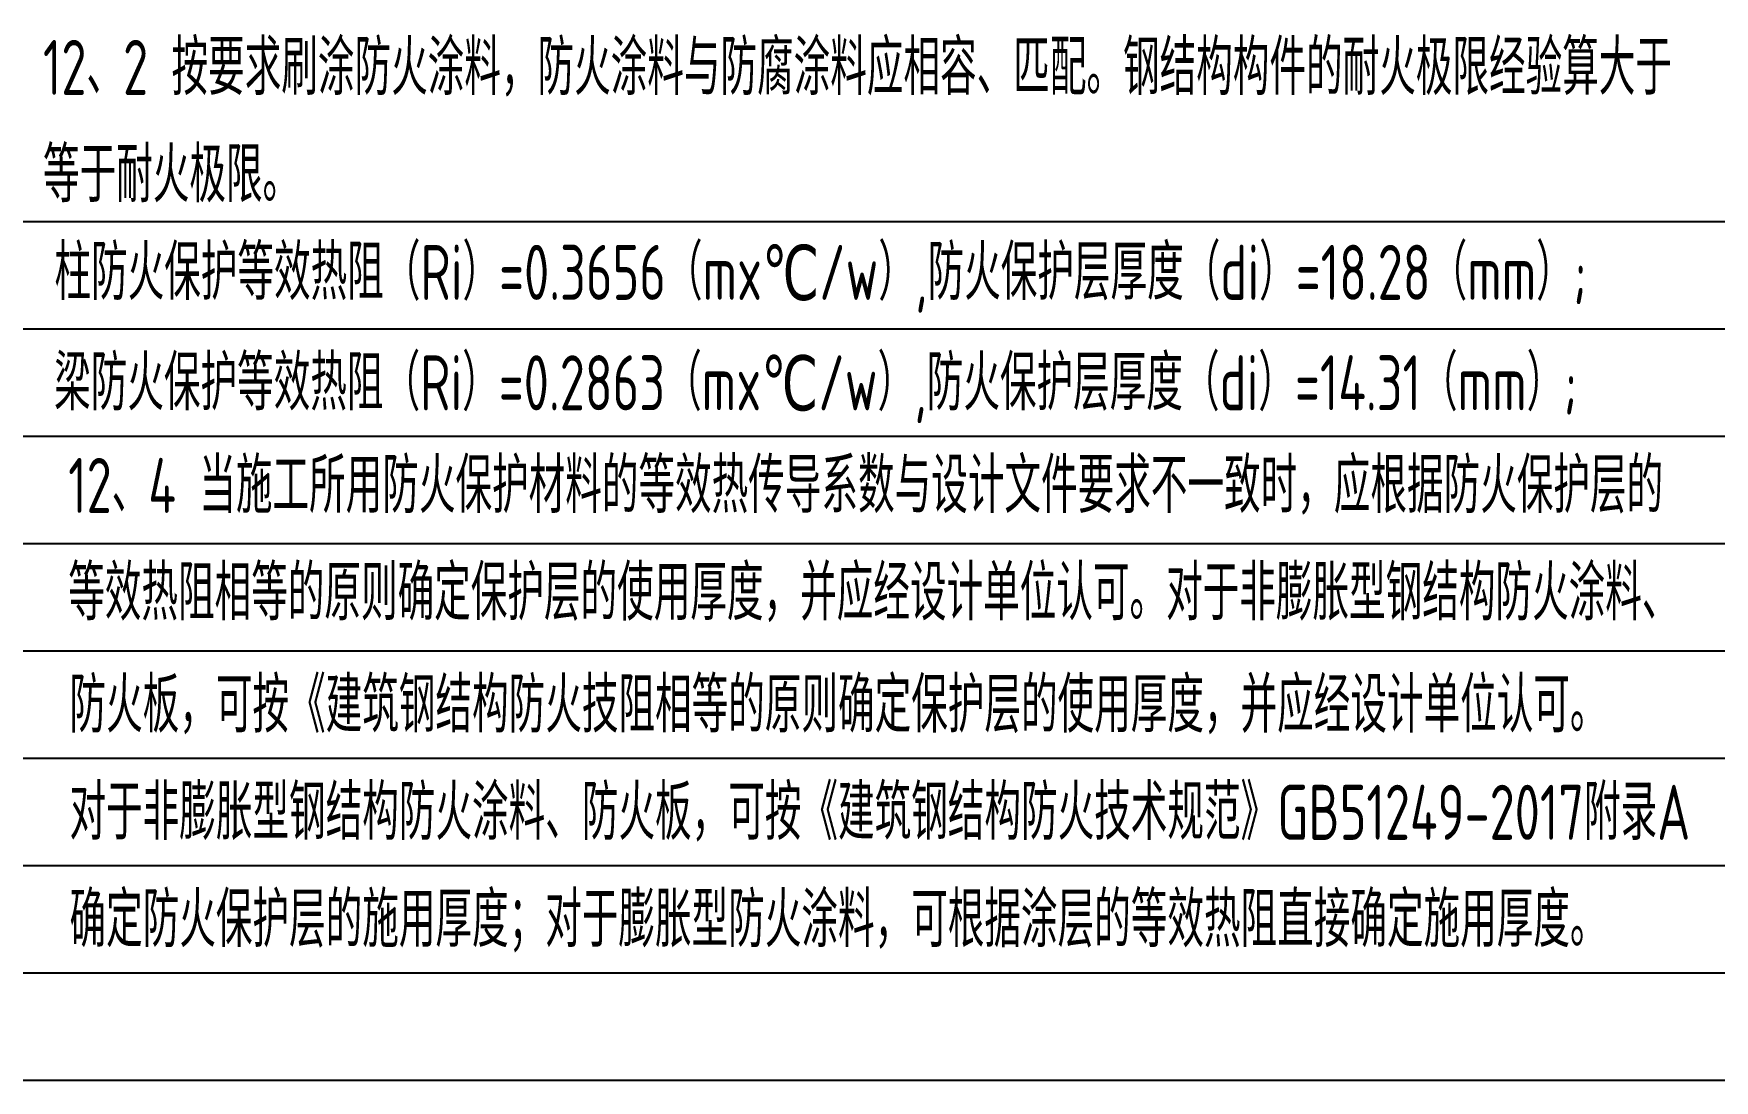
# Model space of a CAD drawing. Extents: x 32461 to 372567, y -698896 to 182569.
# Drawn here: x 127574 to 140768, y 80593 to 88805 of the extents above; entities that cross this region are included whole.
import ezdxf

# ---------------------------------------------------------------- set-up
doc = ezdxf.new("R2010")
doc.units = 0
doc.header["$LTSCALE"] = 1000
doc.header["$MEASUREMENT"] = 0
doc.layers.add('底线', color=250, linetype='CONTINUOUS')
doc.layers.add('校对改', color=22, linetype='CONTINUOUS')
doc.styles.add('HZS', font='atssdeng.shx', dxfattribs={"width": 0.7, "bigfont": 'atssdchn.shx'})

msp = doc.modelspace()

# ---------------------------------------------------------------- linework, layer by layer
at = {"layer": '底线'}
for p, q in [((141563.8, 87327.8), (76773.1, 87327.8)), ((141563.8, 86486), (76773.1, 86486)), ((141563.8, 85644.2), (76773.1, 85644.2)), ((141563.8, 84802.4), (76773.1, 84802.4)), ((141563.8, 83960.6), (76773.1, 83960.6)), ((141563.8, 83118.8), (76773.1, 83118.8)), ((141563.8, 82277), (76773.1, 82277)), ((141563.8, 81435.2), (76773.1, 81435.2)), ((141563.8, 80593.4), (76773.1, 80593.4))]:
    msp.add_line(p, q, dxfattribs=at)

# ---------------------------------------------------------------- texts
at = {"layer": '校对改', "style": 'HZS', "width": 0.7}
for s, p in [('12、2 按要求刷涂防火涂料，防火涂料与防腐涂料应相容、匹配。钢结构构件的耐火极限经验算大于', (127647.1, 88324)), ('等于耐火极限。', (127647.1, 87482.2)), ('柱防火保护等效热阻（Ri）=0.3656（mx℃/w）,防火保护层厚度（di）=18.28（mm）;', (127737.1, 86716.2)), ('梁防火保护等效热阻（Ri）=0.2863（mx℃/w）,防火保护层厚度（di）=14.31（mm）;', (127734.7, 85849.9)), ('12、4 当施工所用防火保护材料的等效热传导系数与设计文件要求不一致时，应根据防火保护层的', (127845.2, 85044.3)), ('等效热阻相等的原则确定保护层的使用厚度，并应经设计单位认可。对于非膨胀型钢结构防火涂料、', (127845.2, 84202.5)), ('防火板，可按《建筑钢结构防火技阻相等的原则确定保护层的使用厚度，并应经设计单位认可。', (127855.2, 83322.2)), ('对于非膨胀型钢结构防火涂料、防火板，可按《建筑钢结构防火技术规范》GB51249-2017附录A', (127855.2, 82480.4)), ('确定防火保护层的施用厚度；对于膨胀型防火涂料，可根据涂层的等效热阻直接确定施用厚度。', (127855.2, 81638.6))]:
    msp.add_text(s, height=432, dxfattribs=at).set_placement(p)

doc.saveas('drawing.dxf')
